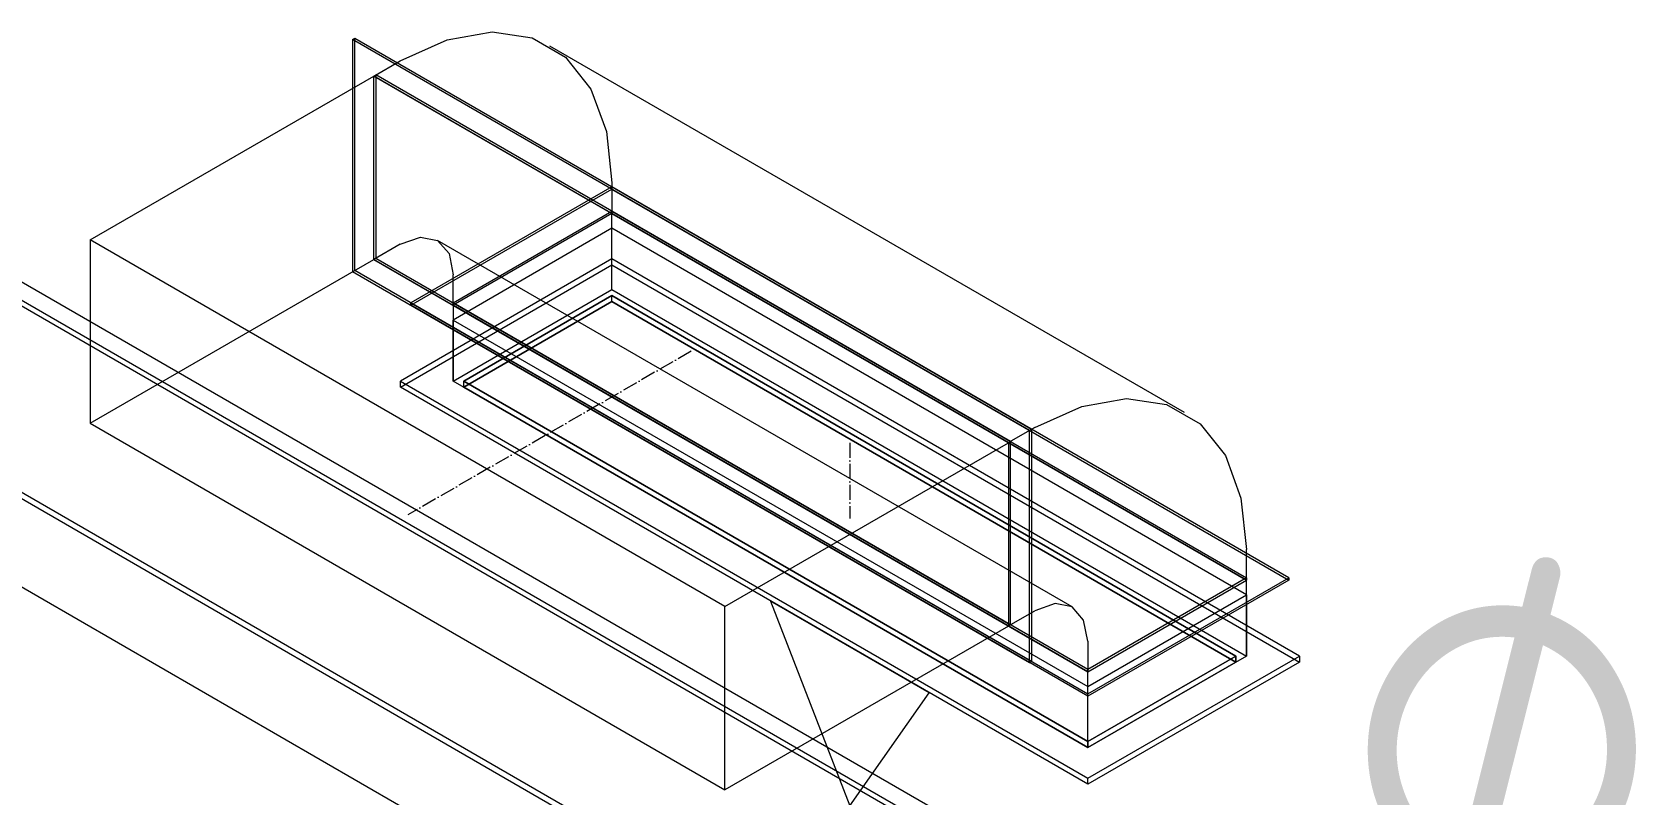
# Model space of a CAD drawing. Header units: millimetres. Extents: x -88595 to 880822, y -1054509 to -148035.
# Drawn here: x 392052 to 393124, y -324322 to -323812 of the extents above; entities that cross this region are included whole.
import ezdxf

# ---------------------------------------------------------------- set-up
doc = ezdxf.new("R2010")
doc.units = ezdxf.units.MM
doc.linetypes.add('$12$ADSK_Осевая', pattern=[14, 10, -2, 0, -2])
for name, color, linetype, lineweight in [('Воздуховоды', 7, 'Continuous', 18), ('Марки', 7, 'Continuous', 20), ('Оборудование', 7, 'Continuous', 18)]:
    doc.layers.add(name, color=color, linetype=linetype, lineweight=lineweight)
doc.styles.add('$6$GOST Common_1', font='GOST_Common.ttf', dxfattribs={"width": 0.9, "height": 250})

# ---------------------------------------------------------------- blocks, each defined once
blk = doc.blocks.new('$0$ADSK_Канальный блок кондиционера1 - AD242MJERAB-3267365-В_ОВ3_1')
at = {"layer": 'Оборудование'}
for p, q in [((18795.6, 7195.7), (18046.1, 7628.5)), ((18049.6, 7630.5), (18799.2, 7197.8)), ((18067.3, 7632.5), (18809.8, 7203.9)), ((18046.1, 7499.9), (18795.6, 7067.1)), ((18799.2, 7069.2), (18049.6, 7501.9)), ((18809.8, 6999.8), (18067.3, 7428.4))]:
    blk.add_line(p, q, dxfattribs=at)
blk = doc.blocks.new('$0$ADSK_Решетка вентиляционная жалюзийная_Приточная2 - Решетка приточная_Однорядная-V179-В_ОВ3_1')
at = {"layer": 'Воздуховоды', "color": 140, "true_color": 0x1bb3e4}
for p, q in [((6617.4, 14251.2), (6511.3, 14189.9)), ((7041.6, 14006.2), (6617.4, 14251.2)), ((6617.4, 14210.3), (6617.4, 14251.2)), ((6617.4, 14230.8), (6476, 14149.1)), ((7077, 13965.4), (6617.4, 14230.8)), ((6617.4, 14226.7), (6617.4, 14230.8)), ((6476, 14145), (6617.4, 14226.7)), ((6617.4, 14226.7), (7077, 13961.3)), ((6511.3, 14149.1), (6617.4, 14210.3)), ((6617.4, 14210.3), (7041.6, 13965.4)), ((6518.4, 14149.1), (6617.4, 14206.3)), ((6617.4, 14206.3), (6518.4, 14149.1)), ((6617.4, 14202.2), (6518.4, 14145)), ((6518.4, 14145), (6617.4, 14202.2)), ((6617.4, 14206.3), (7034.6, 13965.4)), ((6617.4, 14202.2), (6617.4, 14206.3)), ((7034.6, 13965.4), (6617.4, 14206.3)), ((6617.4, 14202.2), (6617.4, 14206.3)), ((7034.6, 13961.3), (6617.4, 14202.2)), ((6617.4, 14202.2), (7034.6, 13961.3)), ((6511.3, 14189.9), (6935.6, 13945)), ((6511.3, 14149.1), (6511.3, 14189.9)), ((6476, 14149.1), (6935.6, 13883.7)), ((6476, 14145), (6476, 14149.1)), ((6935.6, 13879.7), (6476, 14145)), ((6935.6, 13904.2), (6511.3, 14149.1)), ((6935.6, 13908.2), (6518.4, 14149.1)), ((6518.4, 14145), (6518.4, 14149.1)), ((6518.4, 14149.1), (6935.6, 13908.2)), ((6518.4, 14145), (6518.4, 14149.1)), ((6518.4, 14145), (6935.6, 13904.2)), ((6935.6, 13904.2), (6518.4, 14145)), ((6935.6, 13945), (7041.6, 14006.2)), ((7041.6, 14006.2), (7041.6, 13965.4)), ((6829.5, 13940.9), (6723.4, 14002.1)), ((6723.4, 14002.1), (6776.5, 13865.4)), ((6935.6, 13883.7), (7077, 13965.4)), ((7034.6, 13965.4), (6935.6, 13908.2)), ((6935.6, 13908.2), (7034.6, 13965.4)), ((7041.6, 13965.4), (6935.6, 13904.2)), ((7077, 13961.3), (6935.6, 13879.7)), ((6935.6, 13904.2), (7034.6, 13961.3)), ((7034.6, 13961.3), (6935.6, 13904.2)), ((7034.6, 13961.3), (7034.6, 13965.4)), ((7034.6, 13965.4), (7034.6, 13961.3)), ((7077, 13965.4), (7077, 13961.3)), ((6776.5, 13865.4), (6829.5, 13940.9)), ((6935.6, 13904.2), (6935.6, 13945)), ((6935.6, 13908.2), (6935.6, 13904.2)), ((6935.6, 13904.2), (6935.6, 13908.2)), ((6935.6, 13879.7), (6935.6, 13883.7))]:
    blk.add_line(p, q, dxfattribs=at)
blk = doc.blocks.new('$0$ADSK_Отвод_Прямоугольный1 - Стандарт-4055406-В_ОВ3_1')
at = {"layer": 'Воздуховоды', "color": 140, "true_color": 0x1bb3e4}
for p, q in [((9205.4, 12783.1), (9206.8, 12783.9)), ((9657.9, 12521.8), (9205.4, 12783.1)), ((9205.4, 12783.1), (9205.4, 12628)), ((9206.8, 12628.8), (9206.8, 12783.9)), ((9206.8, 12783.9), (9659.3, 12522.6)), ((9761.5, 12533.8), (9337.2, 12778.7)), ((9219.5, 12758.6), (9237.2, 12768.8)), ((9219.5, 12758.6), (9220.9, 12759.4)), ((9645.2, 12514.5), (9220.9, 12759.4)), ((9220.9, 12759.4), (9220.9, 12637)), ((9643.8, 12513.7), (9219.5, 12758.6)), ((9219.5, 12636.1), (9219.5, 12758.6)), ((9219.5, 12636.1), (9219.5, 12758.6)), ((9219.5, 12758.6), (9643.8, 12513.7)), ((9378.6, 12684.7), (9244.3, 12607.1)), ((9378.6, 12687.2), (9378.6, 12666.8)), ((9831.2, 12423.4), (9378.6, 12684.7)), ((9378.6, 12683.1), (9378.6, 12684.7)), ((9244.3, 12605.5), (9378.6, 12683.1)), ((9378.6, 12683.1), (9831.2, 12421.8)), ((9272.6, 12607.1), (9378.6, 12668.4)), ((9378.6, 12666.8), (9272.6, 12605.5)), ((9378.6, 12666.8), (9272.6, 12605.5)), ((9378.6, 12668.4), (9802.9, 12423.4)), ((9378.6, 12666.8), (9378.6, 12668.4)), ((9378.6, 12666.8), (9802.9, 12421.8)), ((9802.9, 12421.8), (9378.6, 12666.8)), ((9237.2, 12646.3), (9219.5, 12636.1)), ((9686.5, 12403.9), (9262.2, 12648.8)), ((9219.5, 12636.1), (9220.9, 12637)), ((9219.5, 12636.1), (9643.8, 12391.2)), ((9643.8, 12391.2), (9219.5, 12636.1)), ((9220.9, 12637), (9645.2, 12392)), ((9205.4, 12628), (9206.8, 12628.8)), ((9205.4, 12628), (9657.9, 12366.7)), ((9659.3, 12367.5), (9206.8, 12628.8)), ((9272.6, 12605.5), (9272.6, 12625.9)), ((9244.3, 12607.1), (9696.8, 12345.9)), ((9244.3, 12605.5), (9244.3, 12607.1)), ((9696.8, 12344.2), (9244.3, 12605.5)), ((9696.8, 12362.2), (9272.6, 12607.1)), ((9272.6, 12605.5), (9272.6, 12607.1)), ((9696.8, 12360.6), (9272.6, 12605.5)), ((9272.6, 12605.5), (9696.8, 12360.6)), ((9661.5, 12523.9), (9643.8, 12513.7)), ((9645.2, 12514.5), (9643.8, 12513.7)), ((9643.8, 12513.7), (9643.8, 12391.2)), ((9643.8, 12513.7), (9643.8, 12391.2)), ((9645.2, 12392), (9645.2, 12514.5)), ((9659.3, 12522.6), (9657.9, 12521.8)), ((9657.9, 12366.7), (9657.9, 12521.8)), ((9659.3, 12522.6), (9659.3, 12367.5)), ((9802.9, 12421.8), (9802.9, 12442.2)), ((9802.9, 12423.4), (9696.8, 12362.2)), ((9696.8, 12345.9), (9831.2, 12423.4)), ((9696.8, 12360.6), (9802.9, 12421.8)), ((9696.8, 12360.6), (9802.9, 12421.8)), ((9831.2, 12421.8), (9696.8, 12344.2)), ((9802.9, 12423.4), (9802.9, 12421.8)), ((9831.2, 12423.4), (9831.2, 12421.8)), ((9643.8, 12391.2), (9661.5, 12401.4)), ((9643.8, 12391.2), (9645.2, 12392)), ((9696.8, 12381), (9696.8, 12360.6)), ((9657.9, 12366.7), (9659.3, 12367.5)), ((9696.8, 12360.6), (9696.8, 12362.2)), ((9696.8, 12344.2), (9696.8, 12345.9))]:
    blk.add_line(p, q, dxfattribs=at)
for points in [[(9237.2, 12768.8, 0), (9268.7, 12782.9, 0), (9298.6, 12788.1, 0), (9325.4, 12784.1, 0), (9347.8, 12771.2, 0), (9364.6, 12749.9, 0), (9375.1, 12721.5, 0), (9378.6, 12687.2, 0)], [(9237.2, 12646.3, 0), (9250.7, 12651, 0), (9262.2, 12648.8, 0), (9269.9, 12640, 0), (9272.6, 12625.9, 0)], [(9661.5, 12523.9, 0), (9692.9, 12537.9, 0), (9722.8, 12543.1, 0), (9749.6, 12539.1, 0), (9772, 12526.2, 0), (9788.9, 12505, 0), (9799.3, 12476.5, 0), (9802.9, 12442.2, 0)], [(9696.8, 12381, 0), (9694.1, 12395, 0), (9686.5, 12403.9, 0), (9675, 12406.1, 0), (9661.5, 12401.4, 0)]]:
    blk.add_polyline3d(points, dxfattribs=at)

msp = doc.modelspace()

# ---------------------------------------------------------------- linework, layer by layer
at = {"layer": 'Воздуховоды', "color": 140, "true_color": 0x1bb3e4}
for p, q in [((392090.8, -323951), (392280.3, -323841.6)), ((392280.3, -323964.1), (392280.3, -323841.6)), ((392863.7, -324178.4), (392280.3, -323841.6)), ((392439.4, -323933.5), (392333.4, -323994.7)), ((392439.4, -323984.1), (392439.4, -323933.5)), ((392515.1, -324196), (392090.8, -323951)), ((392090.8, -323951), (392090.8, -324073.5)), ((392090.8, -324073.5), (392280.3, -323964.1)), ((392280.3, -323964.1), (392757.6, -324239.7)), ((392333.4, -324045.4), (392439.4, -323984.1)), ((392439.4, -323984.1), (392863.7, -324229.1)), ((392333.4, -323994.7), (392333.4, -324045.4)), ((392757.6, -324290.3), (392333.4, -324045.4)), ((392090.8, -324073.5), (392515.1, -324318.5)), ((392515.1, -324196), (392704.6, -324086.6)), ((392704.6, -324086.6), (392704.6, -324209.1)), ((392757.6, -324239.7), (392863.7, -324178.4)), ((392863.7, -324229.1), (392863.7, -324178.4)), ((392515.1, -324318.5), (392515.1, -324196)), ((392704.6, -324209.1), (392515.1, -324318.5)), ((392863.7, -324229.1), (392757.6, -324290.3)), ((392757.6, -324290.3), (392757.6, -324239.7))]:
    msp.add_line(p, q, dxfattribs=at)
at = {"layer": 'Воздуховоды', "color": 140, "linetype": '$12$ADSK_Осевая', "true_color": 0x1bb3e4}
for p, q in [((392492.5, -324025.4), (392303, -324134.8)), ((392598.5, -324086.6), (392598.5, -324137.2))]:
    msp.add_line(p, q, dxfattribs=at)

# ---------------------------------------------------------------- block references
at = {"layer": 'Воздуховоды', "color": 140, "true_color": 0x1bb3e4}
for name, p in [('$0$ADSK_Отвод_Прямоугольный1 - Стандарт-4055406-В_ОВ3_1', (383060.8, -336600.2)), ('$0$ADSK_Решетка вентиляционная жалюзийная_Приточная2 - Решетка приточная_Однорядная-V179-В_ОВ3_1', (385822.1, -338194.5))]:
    msp.add_blockref(name, p, dxfattribs=at)
at = {"layer": 'Оборудование'}
msp.add_blockref('$0$ADSK_Канальный блок кондиционера1 - AD242MJERAB-3267365-В_ОВ3_1', (373861.1, -331544.3), dxfattribs=at)

# ---------------------------------------------------------------- texts
at = {"layer": 'Марки', "lineweight": 9, "insert": (392929.5, -324152), "char_height": 250, "width": 245.316, "attachment_point": 1, "style": '$6$GOST Common_1'}
msp.add_mtext('\\fGOST Common|b0|i0|c254|p34|;\\W.9;⌀', dxfattribs=at)

doc.saveas('drawing.dxf')
